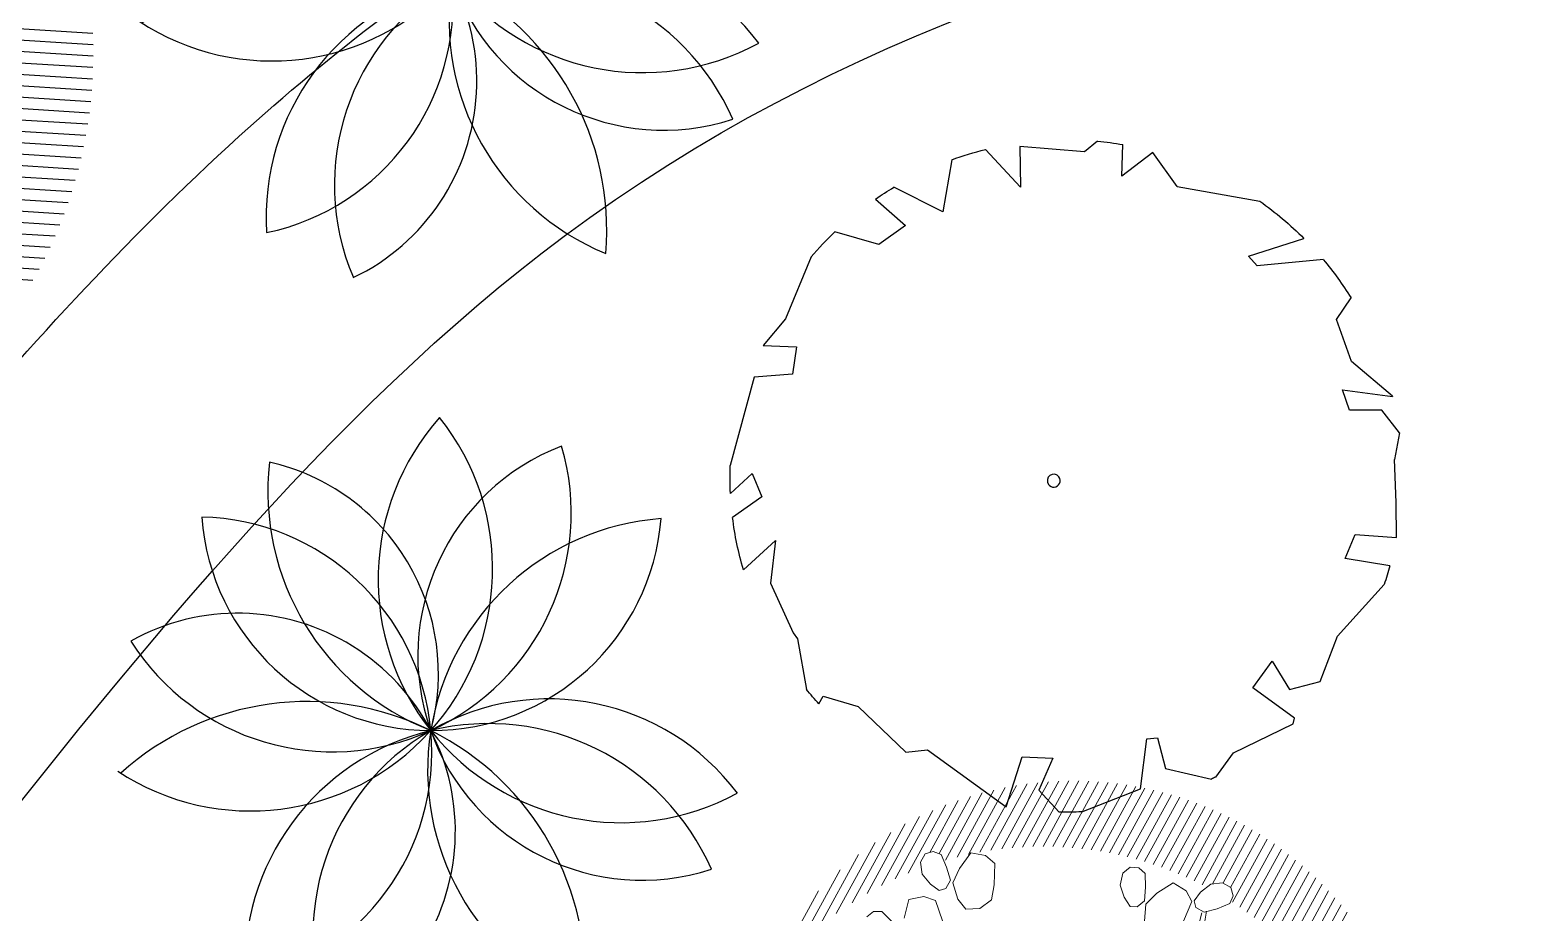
# Model space of a CAD drawing. Extents: x -809667 to 586099, y 3084146 to 3634412.
# Drawn here: x 381893.651 to 381896.818, y 3085674.041 to 3085675.904 of the extents above; entities that cross this region are included whole.
import ezdxf

# ---------------------------------------------------------------- set-up
doc = ezdxf.new("R2010")
doc.units = 0
doc.header["$LTSCALE"] = 0.5
doc.linetypes.add('CONTINOUS', pattern=[0])
doc.layers.get('0').update_dxf_attribs({"linetype": 'CONTINUOUS'})
for name, color, linetype in [('TREE', 3, 'CONTINUOUS'), ('zy-1', 3, 'CONTINUOUS'), ('图框', 4, 'CONTINUOUS'), ('树', 3, 'CONTINUOUS'), ('树木', 94, 'CONTINUOUS'), ('灌木', 3, 'CONTINUOUS'), ('道路', 4, 'CONTINUOUS')]:
    doc.layers.add(name, color=color, linetype=linetype)
doc.layers.add('紫薇', color=6, linetype='CONTINUOUS', lineweight=20)

# ---------------------------------------------------------------- blocks, each defined once
blk = doc.blocks.new('A$C46A015EA')
at = {"layer": '树', "color": 0, "linetype": 'Continuous'}
for centre, radius, start, end in [((1.328, 4.096), 1.969, 227.5644, 31.3305), ((0.798, 3.475), 1.995, 251.8163, 53.749), ((3.771, 4.188), 2.005, 153.4396, 313.5861), ((4.101, 3.626), 1.85, 126.1691, 303.0486), ((2.09, 4.411), 1.899, 199.3601, 10.491), ((4.644, 2.796), 2.077, 109.3184, 262.8778), ((0.796, 2.582), 1.783, 359.791, 92.4715), ((2.814, 4.682), 2.119, 188.6399, 263.6226), ((0.762, 1.899), 1.939, 297.0245, 103.8489), ((1.257, 1.36), 1.796, 310.7789, 134.4149), ((3.957, 1.204), 1.944, 51.9802, 218.2571), ((3.546, 0.815), 2.009, 38.8778, 198.6816), ((2.13, 0.326), 2.294, 10.2667, 147.1518)]:
    blk.add_arc(centre, radius, start, end, dxfattribs=at)
blk = doc.blocks.new('*E54')
at = {"layer": 'TREE', "color": 0}
blk.add_ellipse((-2.37, 3.565), major_axis=(2.696, 1.394), ratio=1, start_param=0.518575, end_param=0.519414, dxfattribs=at)
blk = doc.blocks.new('A$C4C586FE1')
at = {"layer": 'TREE', "color": 0}
for p, q in [((1100.1, 2800.7), (873.4, 2660.3)), ((1294, 2743), (1192.9, 2818.9)), ((1417.9, 2836.2), (1388.9, 2616.6)), ((1786.8, 2659.7), (1417.9, 2836.2)), ((1261.1, 2599.4), (1294, 2743)), ((1875, 2685.7), (1786.8, 2659.7)), ((2107.7, 2532.3), (1875, 2685.7)), ((873.4, 2660.3), (885.1, 2448.8)), ((1388.9, 2616.6), (1261.1, 2599.4)), ((570, 2555.2), (514.1, 2441.5)), ((785.3, 2557.2), (585.3, 2566.4)), ((841.8, 2435.9), (785.3, 2557.2)), ((2272.6, 2551), (2260.8, 2515.8)), ((2260.8, 2515.8), (2107.7, 2532.3)), ((2410.9, 2296.6), (2336, 2500.2)), ((514.1, 2441.5), (288.4, 2275.8)), ((885.1, 2448.8), (841.8, 2435.9)), ((2434.2, 2275.2), (2410.9, 2296.6)), ((288.4, 2275.8), (287.5, 2250.5)), ((287.5, 2250.5), (483.5, 2157.2)), ((2564.8, 2085.9), (2434.2, 2275.2)), ((483.5, 2157.2), (422.4, 2031.4)), ((329.8, 2135.9), (208.1, 2079)), ((422.4, 2031.4), (329.8, 2135.9)), ((208.1, 2079), (170.6, 1878.4)), ((2577.2, 1905.4), (2564.8, 2085.9)), ((2688, 2051.3), (2577.2, 1905.4)), ((170.6, 1878.4), (15.6, 1628.2)), ((2666.2, 1735.2), (2771.9, 1843.1)), ((2724.5, 1645.7), (2666.2, 1735.2)), ((2799.1, 1743.9), (2724.5, 1645.7)), ((2787.7, 1243.8), (2821.3, 1628.8)), ((5.9, 1547.3), (197.8, 1550.3)), ((197.8, 1550.3), (173.3, 1443)), ((173.3, 1443), (0, 1424.7)), ((0, 1424.7), (27, 1278.9)), ((27, 1278.9), (66.8, 1102)), ((2631.6, 1201.9), (2787.7, 1243.8)), ((2635, 1085.7), (2631.6, 1201.9)), ((67, 987.7), (66.8, 1102)), ((2775.3, 1105.3), (2635, 1085.7)), ((2702, 977.7), (2775.3, 1105.3)), ((67, 987.7), (157.2, 906.4)), ((2642.7, 701.9), (2702, 977.7)), ((157.2, 906.4), (291.2, 931.2)), ((291.2, 931.2), (334.9, 852.4)), ((334.9, 852.4), (122.2, 842.3)), ((122.7, 841.2), (319.7, 727.5)), ((319.7, 727.5), (413.9, 564.3)), ((2274.5, 500.5), (2371.1, 598.9)), ((2371.1, 598.9), (2562.8, 580.2)), ((413.9, 564.3), (369.3, 463.8)), ((2418.9, 412.8), (2274.5, 500.5)), ((513.2, 326.3), (782.8, 401.8)), ((782.8, 401.8), (827.4, 368.4)), ((2129.9, 415.1), (2351.7, 350.2)), ((2132, 192.5), (2129.9, 415.1)), ((827.4, 368.4), (609.7, 253.1)), ((1825.7, 254.4), (1999.5, 124.4)), ((1858.7, 85.1), (1825.7, 254.4)), ((1175.5, 133.3), (821.4, 131.7)), ((1175.5, 133.3), (1301.7, 9.6)), ((1301.7, 9.6), (1413.5, 131.8)), ((1413.5, 131.8), (1432.3, 0)), ((1587.1, 58.5), (1858.7, 85.1)), ((1540.1, 5.2), (1587.1, 58.5))]:
    blk.add_line(p, q, dxfattribs=at)
at = {"layer": 'TREE', "color": 0, "extrusion": (0, 0, -1)}
for major_axis, start_param, end_param in [((1003, 1003), -1.011805, -0.945114), ((1003, 1003), -1.426629, -1.413216), ((1003, 1003), -0.139248, -0.081961), ((839.1, 1143.7), 0.475418, 0.633835), ((1003, 1003), 0.553886, 0.636541), ((1003, 1003), 4.017991, 4.075425), ((1003, 1003), 1.314933, 1.417635), ((839.5, 1143.4), 3.200433, 3.340883), ((1003, 1003), 1.573401, 1.638153), ((839.3, 1143.5), 2.942836, 3.115157), ((1003, 1003), 1.829101, 1.934165), ((1003, 1003), 2.270337, 2.346427)]:
    blk.add_ellipse((1418.5, 1418.4), major_axis=major_axis, ratio=1, start_param=start_param, end_param=end_param, dxfattribs=at)
at = {"layer": 'TREE', "color": 0, "linetype": 'Continuous'}
for start_param, end_param in [(0.01341, 3.155003), (3.155003, 6.296595)]:
    blk.add_ellipse((1466.4, 1447.2), major_axis=(19.2, 19.2), ratio=1, start_param=start_param, end_param=end_param, dxfattribs=at)
at = {"layer": 'TREE', "color": 8, "linetype": 'CONTINOUS', "extrusion": (0, 0, -1), "xscale": 467.4085850556439, "yscale": 467.4085850556439, "zscale": -467.4085850556439, "rotation": 278.9250190116231}
blk.add_blockref('*E54', (-2892.7, 65.8), dxfattribs=at)
blk = doc.blocks.new('紫薇')
at = {"color": 0}
for p, q in [((508.8, 175.5), (417.1, 267.1)), ((528.7, 137.8), (442.7, 223.9)), ((542.3, 106.5), (458.9, 190)), ((552.4, 78.8), (470.5, 160.7)), ((559.9, 53.6), (479.1, 134.4)), ((454.1, 120), (458.5, 108.8)), ((458.5, 108.8), (455.2, 97.1)), ((565.7, 30.2), (485.7, 110.1)), ((455.2, 97.1), (438, 87.9)), ((570, 8.1), (490.7, 87.5)), ((437.4, 69.5), (461, 55.4)), ((573.2, -12.7), (494.4, 66.1)), ((461, 55.4), (459, 33.9)), ((575.4, -32.6), (497, 45.8)), ((459, 33.9), (448.9, 19.6)), ((473.3, 19.9), (490.2, 27.2)), ((490.2, 27.2), (507.1, 24.8)), ((499.2, 25.9), (498.8, 26.3)), ((507.1, 24.8), (516.8, 15.1)), ((448.9, 19.6), (418.4, 18.1)), ((461.2, 10.3), (473.3, 19.9)), ((461.2, 0.6), (461.2, 10.3)), ((470.9, -9.1), (461.2, 0.6)), ((516.8, 3), (509.6, -6.6)), ((516.8, 15.1), (516.8, 3)), ((576.7, -51.6), (516.8, 8.3)), ((420.1, -38), (425, -18.7)), ((425, -18.7), (441.9, -11.5)), ((441.9, -11.5), (466.1, -11.5)), ((466.1, -11.5), (483, -26)), ((490.2, -9.1), (470.9, -9.1)), ((509.6, -6.6), (490.2, -9.1)), ((577.3, -87.5), (500, -10.2)), ((577.3, -69.9), (511.5, -4.1)), ((427.4, -57.4), (420.1, -38)), ((483, -26), (499.9, -47.7)), ((576.6, -104.5), (499.6, -27.5)), ((446.7, -67), (427.4, -57.4)), ((499.9, -47.7), (490.2, -67)), ((573.8, -137.1), (497.3, -60.6)), ((575.5, -121), (498.7, -44.3)), ((475.7, -76.7), (446.7, -67)), ((490.2, -67), (475.7, -76.7)), ((571.7, -152.6), (495.4, -76.3)), ((566.2, -182.5), (490.3, -106.6)), ((569.1, -167.7), (493.1, -91.7)), ((562.9, -196.8), (487.2, -121.1)), ((555.2, -224.5), (479.8, -149.2)), ((559.2, -210.9), (483.7, -135.3)), ((550.9, -237.9), (475.7, -162.7)), ((541.3, -263.7), (466.4, -188.8)), ((546.3, -250.9), (471.2, -175.9)), ((530.6, -288.4), (456, -213.7)), ((536.1, -276.2), (461.3, -201.4)), ((524.9, -300.3), (450.4, -225.8)), ((359.6, -253.8), (363.1, -244.8)), ((365.2, -266.3), (359.6, -253.8)), ((363.1, -244.8), (377.9, -240.2)), ((377.9, -240.2), (396.3, -239.5)), ((396.3, -239.5), (411.2, -247.9)), ((411.2, -247.9), (416.7, -260.4)), ((512.6, -323.4), (438.4, -249.1)), ((518.9, -312), (444.5, -237.6)), ((337.2, -258.1), (359.8, -266.8)), ((359.8, -266.8), (370.3, -286.5)), ((383.2, -273.3), (365.2, -266.3)), ((402.1, -278.1), (383.2, -273.3)), ((412.3, -271.7), (402.1, -278.1)), ((416.7, -260.4), (412.3, -271.7)), ((499.4, -345.5), (425.3, -271.4)), ((506.1, -334.6), (432, -260.4)), ((370.3, -286.5), (378.2, -312.8)), ((485.2, -366.6), (411.4, -292.8)), ((492.4, -356.2), (418.5, -282.2)), ((260.6, -301.3), (325.9, -340)), ((325.9, -347.2), (260.6, -315.8)), ((345.2, -331.1), (321.7, -311.7)), ((378.2, -312.8), (362.2, -327.4)), ((470, -386.9), (396.5, -313.3)), ((477.7, -376.9), (404, -303.2)), ((325.7, -343.5), (335.6, -334)), ((335.6, -334), (345.2, -334.3)), ((362.2, -327.4), (345.2, -331.1)), ((345.2, -334.3), (354.6, -346.6)), ((445.7, -415.5), (372.4, -342.2)), ((454, -406.2), (380.6, -332.8)), ((462.1, -396.6), (388.7, -323.1)), ((325.2, -362.8), (325.7, -343.5)), ((327.1, -382.2), (325.2, -362.8)), ((354.6, -346.6), (361.4, -363.7)), ((361.4, -363.7), (358.6, -380.5)), ((437.1, -424.6), (363.9, -351.5)), ((336.6, -389.7), (327.1, -382.2)), ((358.6, -380.5), (348.7, -390)), ((419.3, -442.2), (358.1, -381)), ((428.3, -433.5), (361, -366.2)), ((381, -474.6), (308.5, -402.1)), ((390.9, -466.8), (318.3, -394.2)), ((400.6, -458.8), (327.9, -386.1)), ((348.7, -390), (336.6, -389.7)), ((410, -450.6), (349, -389.6)), ((349.9, -496.5), (277.7, -424.4)), ((360.5, -489.4), (288.2, -417.2)), ((370.9, -482.1), (298.5, -409.7)), ((316.7, -516.3), (244.9, -444.5)), ((328, -510), (256.1, -438)), ((339.1, -503.4), (267, -431.3)), ((268.8, -539.2), (197.5, -467.9)), ((281.2, -533.9), (209.8, -462.5)), ((293.3, -528.3), (221.7, -456.7)), ((305.1, -522.4), (233.4, -450.8))]:
    blk.add_line(p, q, dxfattribs=at)
blk = doc.blocks.new('03')
at = {"layer": '树木', "color": 0}
for p, q in [((0.4957, 1.4449), (0.356, 1.1629)), ((0.5238, 1.4342), (0.3843, 1.1524)), ((0.5516, 1.4227), (0.4122, 1.1413)), ((0.5791, 1.4106), (0.4398, 1.1294)), ((0.6063, 1.3979), (0.4671, 1.1169)), ((0.6331, 1.3844), (0.4941, 1.1037)), ((0.6596, 1.3703), (0.5207, 1.0898)), ((0.6857, 1.3555), (0.5469, 1.0753)), ((0.7115, 1.34), (0.5729, 1.06)), ((0.737, 1.3238), (0.5985, 1.0441)), ((0.7621, 1.307), (0.6237, 1.0275)), ((0.7869, 1.2895), (0.6487, 1.0103)), ((0.8114, 1.2712), (0.6732, 0.9923)), ((0.8355, 1.2523), (0.6975, 0.9736)), ((0.8592, 1.2326), (0.7213, 0.9542)), ((0.8826, 1.2122), (0.7448, 0.9341)), ((0.9056, 1.191), (0.768, 0.9132)), ((0.9282, 1.1691), (0.7907, 0.8916)), ((0.9504, 1.1464), (0.8131, 0.8691)), ((0.9722, 1.1228), (0.8351, 0.8459)), ((0.9936, 1.0985), (0.8567, 0.8219)), ((1.0146, 1.0732), (0.8778, 0.797)), ((1.0351, 1.0471), (0.8985, 0.7712))]:
    blk.add_line(p, q, dxfattribs=at)

msp = doc.modelspace()

# ---------------------------------------------------------------- linework, layer by layer
at = {"layer": 'zy-1', "color": 4, "linetype": 'ByBlock'}
for points, knots in [([(381902.2986, 3085677.0858), (381902.0611, 3085677.2539), (381901.8212, 3085677.4238), (381901.0918, 3085677.9243), (381900.5927, 3085678.2463), (381899.7288, 3085678.6924), (381899.3772, 3085678.8465), (381898.6485, 3085679.0833), (381898.2786, 3085679.1641), (381896.9626, 3085679.33), (381896.0058, 3085679.2327), (381894.1077, 3085678.7554), (381893.164, 3085678.3756), (381891.3017, 3085677.4573), (381890.3831, 3085676.9182), (381888.7313, 3085675.8796), (381887.9949, 3085675.3874), (381887.2749, 3085674.9225)], [0, 0, 0, 0, 0.838582, 0.838582, 2.515746, 2.515746, 3.607863, 3.607863, 4.699979, 4.699979, 7.466248, 7.466248, 10.232516, 10.232516, 12.998785, 12.998785, 15.338185, 15.338185, 15.338185, 15.338185]), ([(381901.9519, 3085676.5961), (381900.9407, 3085677.312), (381897.1719, 3085679.9804), (381891.9685, 3085677.3067), (381888.3273, 3085674.8894), (381887.744, 3085674.5112)], [0, 0, 0, 0, 3.569995, 13.305729, 15.183835, 15.183835, 15.183835, 15.183835])]:
    msp.add_open_spline(points, degree=3, knots=knots, dxfattribs=at)
at = {"layer": '道路', "linetype": 'Continuous'}
for points, knots in [([(381886.8832, 3085672.1498), (381888.8214, 3085671.908), (381892.2035, 3085671.4859), (381895.2928, 3085677.8509), (381904.0475, 3085674.4451), (381906.5001, 3085679.3676), (381907.3935, 3085681.7452)], [0, 0, 0, 0, 5.241038, 9.145639, 17.995635, 24.640422, 24.640422, 24.640422, 24.640422]), ([(381886.9575, 3085672.7452), (381887.257, 3085672.7078), (381887.5538, 3085672.6708), (381888.4292, 3085672.5738), (381888.9928, 3085672.5284), (381889.9128, 3085672.5367), (381890.2862, 3085672.5695), (381890.97, 3085672.7134), (381891.2785, 3085672.8247), (381891.7169, 3085673.079), (381891.8677, 3085673.1913), (381892.1753, 3085673.4696), (381892.3288, 3085673.6326), (381892.7864, 3085674.1628), (381893.0908, 3085674.5749), (381893.6332, 3085675.2205), (381893.8497, 3085675.4597), (381894.2848, 3085675.8546), (381894.4978, 3085676.0174), (381894.9431, 3085676.2899), (381895.1755, 3085676.4025), (381896.105, 3085676.7635), (381896.8432, 3085676.8661), (381898.3329, 3085676.9328), (381899.0878, 3085676.8959), (381900.5501, 3085676.8307), (381901.2577, 3085676.8026), (381902.2745, 3085676.8645), (381902.6283, 3085676.9111), (381903.3117, 3085677.0792), (381903.6266, 3085677.2109), (381904.2203, 3085677.578), (381904.4959, 3085677.8112), (381905.2526, 3085678.6278), (381905.6881, 3085679.3382), (381906.2946, 3085680.6064), (381906.4966, 3085681.0878), (381906.6913, 3085681.5887)], [0, 0, 0, 0, 0.809904, 0.809904, 2.429711, 2.429711, 3.66837, 3.66837, 4.926642, 4.926642, 5.673722, 5.673722, 6.420801, 6.420801, 7.887995, 7.887995, 8.767827, 8.767827, 9.468061, 9.468061, 10.168296, 10.168296, 12.19742, 12.19742, 14.226544, 14.226544, 16.255668, 16.255668, 17.461197, 17.461197, 18.836307, 18.836307, 20.211417, 20.211417, 22.844117, 22.844117, 24.28999, 24.28999, 24.28999, 24.28999])]:
    msp.add_open_spline(points, degree=3, knots=knots, dxfattribs=at)

# ---------------------------------------------------------------- block references
at = {"layer": '图框', "color": 8, "xscale": 0.0005, "yscale": 0.0005, "zscale": 0.0005, "rotation": 169.6965101826048}
msp.add_blockref('A$C4C586FE1', (381896.6618, 3085675.534), dxfattribs=at)
at = {"layer": '树木', "color": 8, "xscale": 0.8, "yscale": 0.8, "zscale": 0.8, "rotation": 292.8030004997092}
msp.add_blockref('03', (381892.5636, 3085675.8141), dxfattribs=at)
at = {"layer": '灌木', "color": 8, "xscale": 0.2560000000000001, "yscale": 0.2560000000000001, "zscale": 0.2560000000000001, "rotation": 344.8935626644683}
for p in [(381893.7323, 3085675.5436), (381893.6871, 3085673.9616)]:
    msp.add_blockref('A$C46A015EA', p, dxfattribs=at)
at = {"layer": '紫薇', "color": 8, "xscale": 0.00148055020779717, "yscale": 0.00148055020779717, "zscale": 0.00148055020779717, "rotation": 106.2585742029955}
msp.add_blockref('紫薇', (381895.7753, 3085673.4378), dxfattribs=at)

doc.saveas('drawing.dxf')
